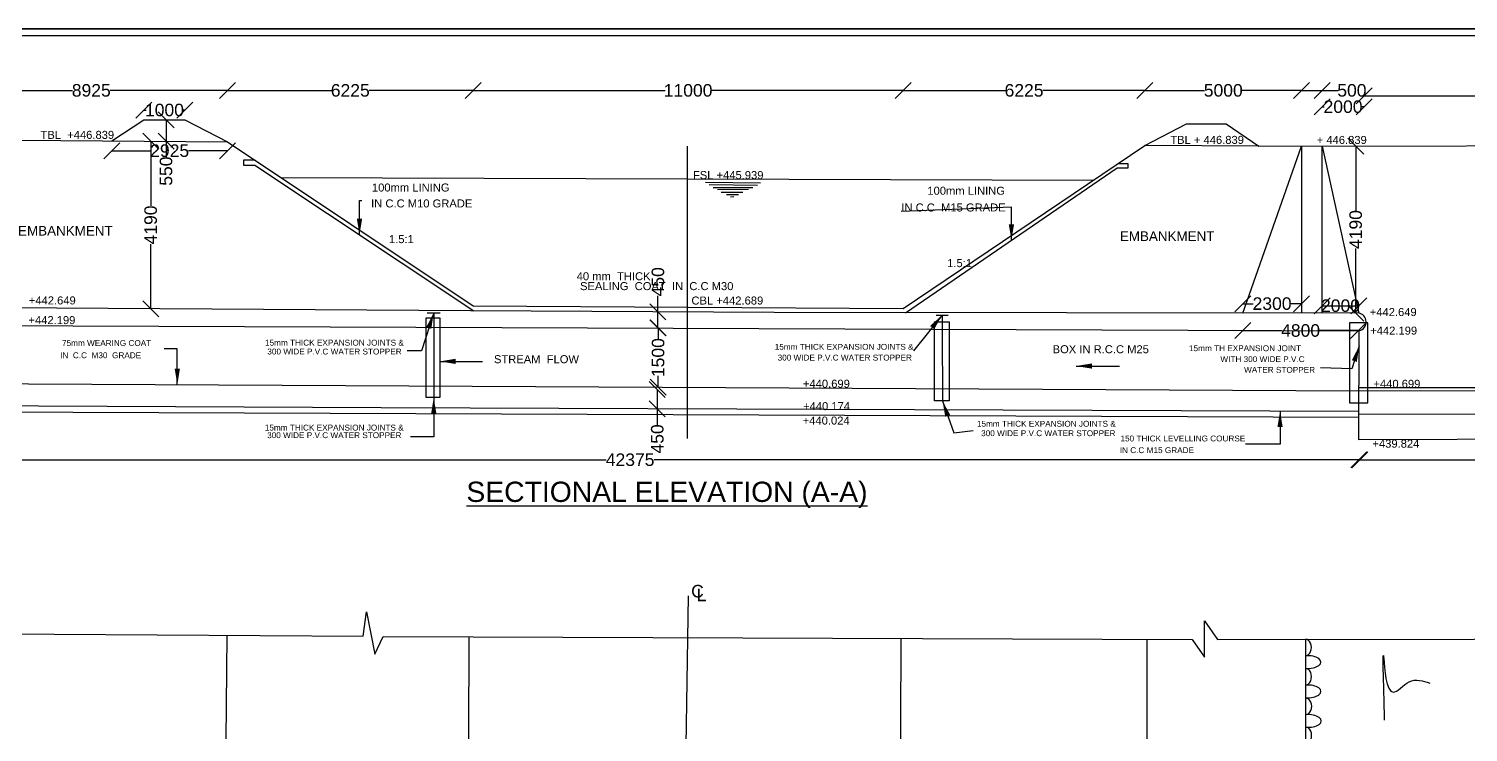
# Model space of a CAD drawing. Header units: millimetres. Extents: x 5757051 to 5765147, y 20977832 to 20981769.
# Drawn here: x 5759091 to 5761790, y 20980451 to 20981769 of the extents above; entities that cross this region are included whole.
import ezdxf

# ---------------------------------------------------------------- set-up
doc = ezdxf.new("R2010")
doc.units = ezdxf.units.MM
doc.header["$MEASUREMENT"] = 0
for name, color, linetype in [('DIMENSIONS', 7, 'Continuous'), ('DRAWING', 2, 'Continuous'), ('TEXT', 7, 'Continuous')]:
    doc.layers.add(name, color=color, linetype=linetype)
doc.styles.get("Standard").update_dxf_attribs({"font": 'arial.ttf', "height": 23.5})
doc.dimstyles.get("Standard").update_dxf_attribs({"dimtxt": 23.5, "dimasz": 30, "dimexe": 0.18, "dimexo": 0.0625, "dimgap": 0.09, "dimtad": 0, "dimdec": 0, "dimzin": 0, "dimdsep": 46, "dimtxsty": 'Standard', "dimblk": 'OBLIQUE', "dimcen": 0.09, "dimse1": 1, "dimse2": 1, "dimadec": 0, "dimazin": 0, "dimtfac": 1, "dimtdec": 0, "dimtofl": 0, "dimtmove": 0, "dimatfit": 3, "dimfxl": 1, "dimtolj": 1, "dimtzin": 0, "dimarcsym": 0})

# ---------------------------------------------------------------- blocks, each defined once
blk = doc.blocks.new('_Oblique')
at = {"color": 0, "linetype": 'ByBlock', "lineweight": -2}
blk.add_line((-0.5, -0.5), (0.5, 0.5), dxfattribs=at)
blk = doc.blocks.new('*D8')
at = {"layer": 'Defpoints', "color": 0, "transparency": 16777216}
for p in [(5759463.3, 20981653.6), (5758952.4, 20981561.1), (5759463.3, 20981557.5)]:
    blk.add_point(p, dxfattribs=at)
at = {"layer": 'DIMENSIONS', "color": 0, "lineweight": -2, "transparency": 16777216}
for p, q in [((5758952.4, 20981653.6), (5759172.6, 20981653.6)), ((5759463.3, 20981653.6), (5759243.1, 20981653.6))]:
    blk.add_line(p, q, dxfattribs=at)
at = {"layer": 'DIMENSIONS', "color": 0, "lineweight": -2, "transparency": 16777216, "xscale": 30, "yscale": 30, "zscale": 30, "rotation": 180}
blk.add_blockref('_Oblique', (5758952.4, 20981653.6), dxfattribs=at)
at = {"layer": 'DIMENSIONS', "color": 0, "lineweight": -2, "transparency": 16777216, "xscale": 30, "yscale": 30, "zscale": 30}
blk.add_blockref('_Oblique', (5759463.3, 20981653.6), dxfattribs=at)
at = {"layer": 'DIMENSIONS', "color": 0, "transparency": 16777216, "insert": (5759207.9, 20981653.6), "char_height": 23.5, "attachment_point": 5}
blk.add_mtext('\\A1;8925', dxfattribs=at)
blk = doc.blocks.new('*D9')
at = {"layer": 'Defpoints', "color": 0, "transparency": 16777216}
for p in [(5759923.8, 20981653.6), (5759463.3, 20981557.5), (5759923.8, 20981249.6)]:
    blk.add_point(p, dxfattribs=at)
at = {"layer": 'DIMENSIONS', "color": 0, "lineweight": -2, "transparency": 16777216}
for p, q in [((5759463.3, 20981653.6), (5759658.2, 20981653.6)), ((5759923.8, 20981653.6), (5759728.9, 20981653.6))]:
    blk.add_line(p, q, dxfattribs=at)
at = {"layer": 'DIMENSIONS', "color": 0, "lineweight": -2, "transparency": 16777216, "xscale": 30, "yscale": 30, "zscale": 30, "rotation": 180}
blk.add_blockref('_Oblique', (5759463.3, 20981653.6), dxfattribs=at)
at = {"layer": 'DIMENSIONS', "color": 0, "lineweight": -2, "transparency": 16777216, "xscale": 30, "yscale": 30, "zscale": 30}
blk.add_blockref('_Oblique', (5759923.8, 20981653.6), dxfattribs=at)
at = {"layer": 'DIMENSIONS', "color": 0, "transparency": 16777216, "insert": (5759693.5, 20981653.6), "char_height": 23.5, "attachment_point": 5}
blk.add_mtext('\\A1;6225', dxfattribs=at)
blk = doc.blocks.new('*D10')
at = {"layer": 'Defpoints', "color": 0, "transparency": 16777216}
for p in [(5760730.1, 20981653.6), (5759923.8, 20981249.6), (5760730.1, 20981245)]:
    blk.add_point(p, dxfattribs=at)
at = {"layer": 'DIMENSIONS', "color": 0, "lineweight": -2, "transparency": 16777216}
for p, q in [((5759923.8, 20981653.6), (5760283.8, 20981653.6)), ((5760730.1, 20981653.6), (5760370.1, 20981653.6))]:
    blk.add_line(p, q, dxfattribs=at)
at = {"layer": 'DIMENSIONS', "color": 0, "lineweight": -2, "transparency": 16777216, "xscale": 30, "yscale": 30, "zscale": 30, "rotation": 180}
blk.add_blockref('_Oblique', (5759923.8, 20981653.6), dxfattribs=at)
at = {"layer": 'DIMENSIONS', "color": 0, "lineweight": -2, "transparency": 16777216, "xscale": 30, "yscale": 30, "zscale": 30}
blk.add_blockref('_Oblique', (5760730.1, 20981653.6), dxfattribs=at)
at = {"layer": 'DIMENSIONS', "color": 0, "transparency": 16777216, "insert": (5760326.9, 20981653.6), "char_height": 23.5, "attachment_point": 5}
blk.add_mtext('\\A1;11000', dxfattribs=at)
blk = doc.blocks.new('*D11')
at = {"layer": 'Defpoints', "color": 0, "transparency": 16777216}
for p in [(5761183.5, 20981653.6), (5761183.5, 20981550.3), (5760730.1, 20981245)]:
    blk.add_point(p, dxfattribs=at)
at = {"layer": 'DIMENSIONS', "color": 0, "lineweight": -2, "transparency": 16777216}
for p, q in [((5760730.1, 20981653.6), (5760921.4, 20981653.6)), ((5761183.5, 20981653.6), (5760992.1, 20981653.6))]:
    blk.add_line(p, q, dxfattribs=at)
at = {"layer": 'DIMENSIONS', "color": 0, "lineweight": -2, "transparency": 16777216, "xscale": 30, "yscale": 30, "zscale": 30, "rotation": 180}
blk.add_blockref('_Oblique', (5760730.1, 20981653.6), dxfattribs=at)
at = {"layer": 'DIMENSIONS', "color": 0, "lineweight": -2, "transparency": 16777216, "xscale": 30, "yscale": 30, "zscale": 30}
blk.add_blockref('_Oblique', (5761183.5, 20981653.6), dxfattribs=at)
at = {"layer": 'DIMENSIONS', "color": 0, "transparency": 16777216, "insert": (5760956.8, 20981653.6), "char_height": 23.5, "attachment_point": 5}
blk.add_mtext('\\A1;6225', dxfattribs=at)
blk = doc.blocks.new('*D12')
at = {"layer": 'Defpoints', "color": 0, "transparency": 16777216}
for p in [(5761477.1, 20981653.6), (5761183.5, 20981550.3), (5761477.1, 20981549.2)]:
    blk.add_point(p, dxfattribs=at)
at = {"layer": 'DIMENSIONS', "color": 0, "lineweight": -2, "transparency": 16777216}
for p, q in [((5761183.5, 20981653.6), (5761295.1, 20981653.6)), ((5761477.1, 20981653.6), (5761365.4, 20981653.6))]:
    blk.add_line(p, q, dxfattribs=at)
at = {"layer": 'DIMENSIONS', "color": 0, "lineweight": -2, "transparency": 16777216, "xscale": 30, "yscale": 30, "zscale": 30, "rotation": 180}
blk.add_blockref('_Oblique', (5761183.5, 20981653.6), dxfattribs=at)
at = {"layer": 'DIMENSIONS', "color": 0, "lineweight": -2, "transparency": 16777216, "xscale": 30, "yscale": 30, "zscale": 30}
blk.add_blockref('_Oblique', (5761477.1, 20981653.6), dxfattribs=at)
at = {"layer": 'DIMENSIONS', "color": 0, "transparency": 16777216, "insert": (5761330.3, 20981653.6), "char_height": 23.5, "attachment_point": 5}
blk.add_mtext('\\A1;5000', dxfattribs=at)
blk = doc.blocks.new('*D13')
at = {"layer": 'Defpoints', "color": 0, "transparency": 16777216}
for p in [(5761515.5, 20981653.6), (5761477.3, 20981550), (5761515.5, 20981549.3)]:
    blk.add_point(p, dxfattribs=at)
at = {"layer": 'DIMENSIONS', "color": 0, "lineweight": -2, "transparency": 16777216}
for p, q in [((5761477.3, 20981653.6), (5761515.5, 20981653.6)), ((5761515.5, 20981653.6), (5761545.5, 20981653.6))]:
    blk.add_line(p, q, dxfattribs=at)
at = {"layer": 'DIMENSIONS', "color": 0, "lineweight": -2, "transparency": 16777216, "xscale": 30, "yscale": 30, "zscale": 30, "rotation": 180}
blk.add_blockref('_Oblique', (5761477.3, 20981653.6), dxfattribs=at)
at = {"layer": 'DIMENSIONS', "color": 0, "lineweight": -2, "transparency": 16777216, "xscale": 30, "yscale": 30, "zscale": 30}
blk.add_blockref('_Oblique', (5761515.5, 20981653.6), dxfattribs=at)
at = {"layer": 'DIMENSIONS', "color": 0, "transparency": 16777216, "insert": (5761571.5, 20981653.6), "char_height": 23.5, "attachment_point": 5}
blk.add_mtext('\\A1;500', dxfattribs=at)
blk = doc.blocks.new('*D14')
at = {"layer": 'Defpoints', "color": 0, "transparency": 16777216}
for p in [(5761594.3, 20981623), (5761515.5, 20981549.3), (5761594.3, 20981549.4)]:
    blk.add_point(p, dxfattribs=at)
at = {"layer": 'DIMENSIONS', "color": 0, "lineweight": -2, "transparency": 16777216}
for p, q in [((5761515.5, 20981623), (5761519.6, 20981623)), ((5761594.3, 20981623), (5761590.3, 20981623))]:
    blk.add_line(p, q, dxfattribs=at)
at = {"layer": 'DIMENSIONS', "color": 0, "lineweight": -2, "transparency": 16777216, "xscale": 30, "yscale": 30, "zscale": 30, "rotation": 180}
blk.add_blockref('_Oblique', (5761515.5, 20981623), dxfattribs=at)
at = {"layer": 'DIMENSIONS', "color": 0, "lineweight": -2, "transparency": 16777216, "xscale": 30, "yscale": 30, "zscale": 30}
blk.add_blockref('_Oblique', (5761594.3, 20981623), dxfattribs=at)
at = {"layer": 'DIMENSIONS', "color": 0, "transparency": 16777216, "insert": (5761554.9, 20981623), "char_height": 23.5, "attachment_point": 5}
blk.add_mtext('\\A1;2000', dxfattribs=at)
blk = doc.blocks.new('*D15')
at = {"layer": 'Defpoints', "color": 0, "transparency": 16777216}
for p in [(5762844.2, 20981643.3), (5761594.3, 20981549.4), (5762844.2, 20981551.4)]:
    blk.add_point(p, dxfattribs=at)
at = {"layer": 'DIMENSIONS', "color": 0, "lineweight": -2, "transparency": 16777216}
for p, q in [((5761594.3, 20981643.3), (5762184.1, 20981643.3)), ((5762844.2, 20981643.3), (5762254.4, 20981643.3))]:
    blk.add_line(p, q, dxfattribs=at)
at = {"layer": 'DIMENSIONS', "color": 0, "lineweight": -2, "transparency": 16777216, "xscale": 30, "yscale": 30, "zscale": 30, "rotation": 180}
blk.add_blockref('_Oblique', (5761594.3, 20981643.3), dxfattribs=at)
at = {"layer": 'DIMENSIONS', "color": 0, "lineweight": -2, "transparency": 16777216, "xscale": 30, "yscale": 30, "zscale": 30}
blk.add_blockref('_Oblique', (5762844.2, 20981643.3), dxfattribs=at)
at = {"layer": 'DIMENSIONS', "color": 0, "transparency": 16777216, "insert": (5762219.2, 20981643.3), "char_height": 23.5, "attachment_point": 5}
blk.add_mtext('\\A1;9600', dxfattribs=at)
blk = doc.blocks.new('*D22')
at = {"layer": 'Defpoints', "color": 0, "transparency": 16777216}
for p in [(5758851.7, 20981051.6), (5761584.6, 20980999), (5761584.6, 20980961.3)]:
    blk.add_point(p, dxfattribs=at)
at = {"layer": 'DIMENSIONS', "color": 0, "lineweight": -2, "transparency": 16777216}
for p, q in [((5758851.7, 20980961.3), (5760173.3, 20980961.3)), ((5761584.6, 20980961.3), (5760263, 20980961.3))]:
    blk.add_line(p, q, dxfattribs=at)
at = {"layer": 'DIMENSIONS', "color": 0, "lineweight": -2, "transparency": 16777216, "xscale": 30, "yscale": 30, "zscale": 30, "rotation": 180}
blk.add_blockref('_Oblique', (5758851.7, 20980961.3), dxfattribs=at)
at = {"layer": 'DIMENSIONS', "color": 0, "lineweight": -2, "transparency": 16777216, "xscale": 30, "yscale": 30, "zscale": 30}
blk.add_blockref('_Oblique', (5761584.6, 20980961.3), dxfattribs=at)
at = {"layer": 'DIMENSIONS', "color": 0, "transparency": 16777216, "insert": (5760218.2, 20980961.3), "char_height": 23.5, "attachment_point": 5}
blk.add_mtext('\\A1;42375', dxfattribs=at)
blk = doc.blocks.new('*D23')
at = {"layer": 'Defpoints', "color": 0, "transparency": 16777216}
for p in [(5761586.3, 20980999), (5762564.9, 20980999), (5762564.9, 20980961.3)]:
    blk.add_point(p, dxfattribs=at)
at = {"layer": 'DIMENSIONS', "color": 0, "lineweight": -2, "transparency": 16777216}
for p, q in [((5761586.3, 20980961.3), (5762040.5, 20980961.3)), ((5762564.9, 20980961.3), (5762110.6, 20980961.3))]:
    blk.add_line(p, q, dxfattribs=at)
at = {"layer": 'DIMENSIONS', "color": 0, "lineweight": -2, "transparency": 16777216, "xscale": 30, "yscale": 30, "zscale": 30, "rotation": 180}
blk.add_blockref('_Oblique', (5761586.3, 20980961.3), dxfattribs=at)
at = {"layer": 'DIMENSIONS', "color": 0, "lineweight": -2, "transparency": 16777216, "xscale": 30, "yscale": 30, "zscale": 30}
blk.add_blockref('_Oblique', (5762564.9, 20980961.3), dxfattribs=at)
at = {"layer": 'DIMENSIONS', "color": 0, "transparency": 16777216, "insert": (5762075.6, 20980961.3), "char_height": 23.5, "attachment_point": 5}
blk.add_mtext('\\A1;7200', dxfattribs=at)
blk = doc.blocks.new('*D30')
at = {"layer": 'Defpoints', "color": 0, "transparency": 16777216}
for p in [(5760270, 20981238.4), (5760269.8, 20981208.4), (5760270.4, 20981208.4)]:
    blk.add_point(p, dxfattribs=at)
at = {"layer": 'DIMENSIONS', "color": 0, "lineweight": -2, "transparency": 16777216}
for p, q in [((5760270.4, 20981238.4), (5760270.4, 20981268.4)), ((5760270.4, 20981208.4), (5760270.4, 20981238.4))]:
    blk.add_line(p, q, dxfattribs=at)
at = {"layer": 'DIMENSIONS', "color": 0, "lineweight": -2, "transparency": 16777216, "xscale": 30, "yscale": 30, "zscale": 30}
for p, rotation in [((5760270.4, 20981238.4), 90), ((5760270.4, 20981208.4), 270)]:
    blk.add_blockref('_Oblique', p, dxfattribs=dict(at, rotation=rotation))
at = {"layer": 'DIMENSIONS', "color": 0, "transparency": 16777216, "insert": (5760270.4, 20981294.9), "char_height": 23.5, "attachment_point": 5, "rotation": 90}
blk.add_mtext('\\A1;450', dxfattribs=at)
blk = doc.blocks.new('*D31')
at = {"layer": 'Defpoints', "color": 0, "transparency": 16777216}
for p in [(5760269.8, 20981208.4), (5760269.3, 20981097.2), (5760270.7, 20981097.2)]:
    blk.add_point(p, dxfattribs=at)
at = {"layer": 'DIMENSIONS', "color": 0, "lineweight": -2, "transparency": 16777216}
for p, q in [((5760270.7, 20981208.4), (5760270.7, 20981186.8)), ((5760270.7, 20981097.2), (5760270.7, 20981118.8))]:
    blk.add_line(p, q, dxfattribs=at)
at = {"layer": 'DIMENSIONS', "color": 0, "lineweight": -2, "transparency": 16777216, "xscale": 30, "yscale": 30, "zscale": 30}
for p, rotation in [((5760270.7, 20981208.4), 90), ((5760270.7, 20981097.2), 270)]:
    blk.add_blockref('_Oblique', p, dxfattribs=dict(at, rotation=rotation))
at = {"layer": 'DIMENSIONS', "color": 0, "transparency": 16777216, "insert": (5760270.7, 20981152.8), "char_height": 23.5, "attachment_point": 5, "rotation": 90}
blk.add_mtext('\\A1;1500', dxfattribs=at)
blk = doc.blocks.new('*D32')
at = {"layer": 'Defpoints', "color": 0, "transparency": 16777216}
for p in [(5760274.9, 20981093.1), (5760269.2, 20981056.9), (5760274.7, 20981056.9)]:
    blk.add_point(p, dxfattribs=at)
at = {"layer": 'DIMENSIONS', "color": 0, "lineweight": -2, "transparency": 16777216}
for p, q in [((5760269.2, 20981093.1), (5760269.2, 20981056.9)), ((5760269.2, 20981056.9), (5760269.2, 20981026.9))]:
    blk.add_line(p, q, dxfattribs=at)
at = {"layer": 'DIMENSIONS', "color": 0, "lineweight": -2, "transparency": 16777216, "xscale": 30, "yscale": 30, "zscale": 30}
for p, rotation in [((5760269.2, 20981093.1), 90), ((5760269.2, 20981056.9), 270)]:
    blk.add_blockref('_Oblique', p, dxfattribs=dict(at, rotation=rotation))
at = {"layer": 'DIMENSIONS', "color": 0, "transparency": 16777216, "insert": (5760269.2, 20981000.4), "char_height": 23.5, "attachment_point": 5, "rotation": 90}
blk.add_mtext('\\A1;450', dxfattribs=at)
blk = doc.blocks.new('*D33')
at = {"layer": 'Defpoints', "color": 0, "transparency": 16777216}
for p in [(5761476.8, 20981253.9), (5761366.8, 20981236.4), (5761476.8, 20981236.4)]:
    blk.add_point(p, dxfattribs=at)
at = {"layer": 'DIMENSIONS', "color": 0, "lineweight": -2, "transparency": 16777216}
for p, q in [((5761366.8, 20981253.9), (5761386.5, 20981253.9)), ((5761476.8, 20981253.9), (5761457.2, 20981253.9))]:
    blk.add_line(p, q, dxfattribs=at)
at = {"layer": 'DIMENSIONS', "color": 0, "lineweight": -2, "transparency": 16777216, "xscale": 30, "yscale": 30, "zscale": 30, "rotation": 180}
blk.add_blockref('_Oblique', (5761366.8, 20981253.9), dxfattribs=at)
at = {"layer": 'DIMENSIONS', "color": 0, "lineweight": -2, "transparency": 16777216, "xscale": 30, "yscale": 30, "zscale": 30}
blk.add_blockref('_Oblique', (5761476.8, 20981253.9), dxfattribs=at)
at = {"layer": 'DIMENSIONS', "color": 0, "transparency": 16777216, "insert": (5761421.8, 20981253.9), "char_height": 23.5, "attachment_point": 5}
blk.add_mtext('\\A1;2300', dxfattribs=at)
blk = doc.blocks.new('*D34')
at = {"layer": 'Defpoints', "color": 0, "transparency": 16777216}
for p in [(5761584.2, 20981250), (5761516, 20981236.3), (5761584.2, 20981236.3)]:
    blk.add_point(p, dxfattribs=at)
at = {"layer": 'DIMENSIONS', "color": 0, "lineweight": -2, "transparency": 16777216}
blk.add_line((5761516, 20981250), (5761584.2, 20981250), dxfattribs=at)
at = {"layer": 'DIMENSIONS', "color": 0, "lineweight": -2, "transparency": 16777216, "xscale": 30, "yscale": 30, "zscale": 30, "rotation": 180}
blk.add_blockref('_Oblique', (5761516, 20981250), dxfattribs=at)
at = {"layer": 'DIMENSIONS', "color": 0, "lineweight": -2, "transparency": 16777216, "xscale": 30, "yscale": 30, "zscale": 30}
blk.add_blockref('_Oblique', (5761584.2, 20981250), dxfattribs=at)
at = {"layer": 'DIMENSIONS', "color": 0, "transparency": 16777216, "insert": (5761550.1, 20981250), "char_height": 23.5, "attachment_point": 5}
blk.add_mtext('\\A1;2000', dxfattribs=at)
blk = doc.blocks.new('*D35')
at = {"layer": 'Defpoints', "color": 0, "transparency": 16777216}
for p in [(5761366.8, 20981236.4), (5761583.8, 20981238), (5761583.8, 20981203.5)]:
    blk.add_point(p, dxfattribs=at)
at = {"layer": 'DIMENSIONS', "color": 0, "lineweight": -2, "transparency": 16777216}
for p, q in [((5761366.8, 20981203.5), (5761439.7, 20981203.5)), ((5761583.8, 20981203.5), (5761510.9, 20981203.5))]:
    blk.add_line(p, q, dxfattribs=at)
at = {"layer": 'DIMENSIONS', "color": 0, "lineweight": -2, "transparency": 16777216, "xscale": 30, "yscale": 30, "zscale": 30, "rotation": 180}
blk.add_blockref('_Oblique', (5761366.8, 20981203.5), dxfattribs=at)
at = {"layer": 'DIMENSIONS', "color": 0, "lineweight": -2, "transparency": 16777216, "xscale": 30, "yscale": 30, "zscale": 30}
blk.add_blockref('_Oblique', (5761583.8, 20981203.5), dxfattribs=at)
at = {"layer": 'DIMENSIONS', "color": 0, "transparency": 16777216, "insert": (5761475.3, 20981203.5), "char_height": 23.5, "attachment_point": 5}
blk.add_mtext('\\A1;4800', dxfattribs=at)
blk = doc.blocks.new('*D94')
at = {"layer": 'Defpoints', "color": 0, "transparency": 16777216}
for p in [(5759313.4, 20981558.5), (5759319.3, 20981244.2), (5759332.7, 20981244.2)]:
    blk.add_point(p, dxfattribs=at)
at = {"layer": 'DIMENSIONS', "color": 0, "lineweight": -2, "transparency": 16777216}
for p, q in [((5759319.3, 20981558.5), (5759319.3, 20981437)), ((5759319.3, 20981244.2), (5759319.3, 20981365.7))]:
    blk.add_line(p, q, dxfattribs=at)
at = {"layer": 'DIMENSIONS', "color": 0, "lineweight": -2, "transparency": 16777216, "xscale": 30, "yscale": 30, "zscale": 30}
for p, rotation in [((5759319.3, 20981558.5), 90), ((5759319.3, 20981244.2), 270)]:
    blk.add_blockref('_Oblique', p, dxfattribs=dict(at, rotation=rotation))
at = {"layer": 'DIMENSIONS', "color": 0, "transparency": 16777216, "insert": (5759319.3, 20981401.4), "char_height": 23.5, "attachment_point": 5, "rotation": 90}
blk.add_mtext('\\A1;4190', dxfattribs=at)
blk = doc.blocks.new('*D95')
at = {"layer": 'Defpoints', "color": 0, "transparency": 16777216}
for p in [(5759383.6, 20981616.8), (5759306.5, 20981598.2), (5759383.6, 20981598.2)]:
    blk.add_point(p, dxfattribs=at)
at = {"layer": 'DIMENSIONS', "color": 0, "lineweight": -2, "transparency": 16777216}
for p, q in [((5759306.5, 20981616.8), (5759311, 20981616.8)), ((5759383.6, 20981616.8), (5759379.1, 20981616.8))]:
    blk.add_line(p, q, dxfattribs=at)
at = {"layer": 'DIMENSIONS', "color": 0, "lineweight": -2, "transparency": 16777216, "xscale": 30, "yscale": 30, "zscale": 30, "rotation": 180}
blk.add_blockref('_Oblique', (5759306.5, 20981616.8), dxfattribs=at)
at = {"layer": 'DIMENSIONS', "color": 0, "lineweight": -2, "transparency": 16777216, "xscale": 30, "yscale": 30, "zscale": 30}
blk.add_blockref('_Oblique', (5759383.6, 20981616.8), dxfattribs=at)
at = {"layer": 'DIMENSIONS', "color": 0, "transparency": 16777216, "insert": (5759345.1, 20981616.8), "char_height": 23.5, "attachment_point": 5}
blk.add_mtext('\\A1;1000', dxfattribs=at)
blk = doc.blocks.new('*D96')
at = {"layer": 'Defpoints', "color": 0, "transparency": 16777216}
for p in [(5759345.1, 20981598.2), (5759344.8, 20981558.3), (5759348.1, 20981558.3)]:
    blk.add_point(p, dxfattribs=at)
at = {"layer": 'DIMENSIONS', "color": 0, "lineweight": -2, "transparency": 16777216}
for p, q in [((5759348.1, 20981598.2), (5759348.1, 20981558.3)), ((5759348.1, 20981558.3), (5759348.1, 20981528.3))]:
    blk.add_line(p, q, dxfattribs=at)
at = {"layer": 'DIMENSIONS', "color": 0, "lineweight": -2, "transparency": 16777216, "xscale": 30, "yscale": 30, "zscale": 30}
for p, rotation in [((5759348.1, 20981598.2), 90), ((5759348.1, 20981558.3), 270)]:
    blk.add_blockref('_Oblique', p, dxfattribs=dict(at, rotation=rotation))
at = {"layer": 'DIMENSIONS', "color": 0, "transparency": 16777216, "insert": (5759348.1, 20981502.3), "char_height": 23.5, "attachment_point": 5, "rotation": 90}
blk.add_mtext('\\A1;550', dxfattribs=at)
blk = doc.blocks.new('*D97')
at = {"layer": 'Defpoints', "color": 0, "transparency": 16777216}
for p in [(5759246.6, 20981559), (5759463.3, 20981557.5), (5759463.3, 20981540.6)]:
    blk.add_point(p, dxfattribs=at)
at = {"layer": 'DIMENSIONS', "color": 0, "lineweight": -2, "transparency": 16777216}
for p, q in [((5759246.6, 20981540.6), (5759319.5, 20981540.6)), ((5759463.3, 20981540.6), (5759390.4, 20981540.6))]:
    blk.add_line(p, q, dxfattribs=at)
at = {"layer": 'DIMENSIONS', "color": 0, "lineweight": -2, "transparency": 16777216, "xscale": 30, "yscale": 30, "zscale": 30, "rotation": 180}
blk.add_blockref('_Oblique', (5759246.6, 20981540.6), dxfattribs=at)
at = {"layer": 'DIMENSIONS', "color": 0, "lineweight": -2, "transparency": 16777216, "xscale": 30, "yscale": 30, "zscale": 30}
blk.add_blockref('_Oblique', (5759463.3, 20981540.6), dxfattribs=at)
at = {"layer": 'DIMENSIONS', "color": 0, "transparency": 16777216, "insert": (5759354.9, 20981540.6), "char_height": 23.5, "attachment_point": 5}
blk.add_mtext('\\A1;2925', dxfattribs=at)
blk = doc.blocks.new('*D98')
at = {"layer": 'Defpoints', "color": 0, "transparency": 16777216}
for p in [(5761515.5, 20981549.3), (5761515.3, 20981236.3), (5761578.6, 20981236.3)]:
    blk.add_point(p, dxfattribs=at)
at = {"layer": 'DIMENSIONS', "color": 0, "lineweight": -2, "transparency": 16777216}
for p, q in [((5761578.6, 20981549.3), (5761578.6, 20981428.4)), ((5761578.6, 20981236.3), (5761578.6, 20981357.2))]:
    blk.add_line(p, q, dxfattribs=at)
at = {"layer": 'DIMENSIONS', "color": 0, "lineweight": -2, "transparency": 16777216, "xscale": 30, "yscale": 30, "zscale": 30}
for p, rotation in [((5761578.6, 20981549.3), 90), ((5761578.6, 20981236.3), 270)]:
    blk.add_blockref('_Oblique', p, dxfattribs=dict(at, rotation=rotation))
at = {"layer": 'DIMENSIONS', "color": 0, "transparency": 16777216, "insert": (5761578.6, 20981392.8), "char_height": 23.5, "attachment_point": 5, "rotation": 90}
blk.add_mtext('\\A1;4190', dxfattribs=at)

msp = doc.modelspace()

# ---------------------------------------------------------------- linework, layer by layer
at = {"layer": 'DIMENSIONS', "color": 0}
for points in [[(5765084.7, 20977831.8), (5757050.8, 20977831.8), (5757050.8, 20981769.1), (5765084.7, 20981769.1)], [(5765084.7, 20981769.1), (5757050.8, 20981769.1), (5757050.8, 20981756.5), (5765084.7, 20981756.5)]]:
    msp.add_lwpolyline(points, close=True, dxfattribs=at)
at = {"layer": 'DRAWING', "color": 0}
for points in [[(5758916, 20981561.4), (5759463.3, 20981557.5), (5759923.8, 20981249.6), (5760730.1, 20981245), (5761183.5, 20981550.3), (5761261.5, 20981591.1), (5761336, 20981591.1), (5761396.9, 20981549.1), (5762953.4, 20981551.6), (5763408, 20981550.6), (5763614.5, 20981306.9), (5762844.6, 20981307.2), (5762844.2, 20981551.4)], [(5759246.6, 20981559), (5759306.5, 20981598.2), (5759383.6, 20981598.2), (5759463.3, 20981557.5)], [(5761584.2, 20981236.3), (5760488.4, 20981237.1), (5759918.9, 20981240.5), (5758851, 20981247.2), (5758916, 20981561.4), (5757557.9, 20981569.8), (5757205.7, 20981116.2), (5757205.7, 20981173.1)], [(5760325.2, 20981549.2), (5760325.2, 20981001.3)], [(5761396.9, 20981549.1), (5761183.5, 20981550.3)], [(5761366.8, 20981236.4), (5761477.1, 20981549.2)], [(5761477.1, 20981549.2), (5761476.8, 20981236.4)], [(5761516, 20981236.3), (5761515.5, 20981549.3), (5761584.2, 20981236.3)], [(5761585, 20981097), (5762554.3, 20981096.8), (5762786.4, 20981551.3)], [(5759514.9, 20981522.9), (5759493.1, 20981522.9), (5759493.1, 20981513.4), (5759514.3, 20981513.4), (5759925.4, 20981240.5)], [(5760734.6, 20981236.9), (5761131.5, 20981508.2), (5761151.7, 20981508.2), (5761151.7, 20981516.1), (5761132.7, 20981516.2)], [(5759563.4, 20981490.6), (5761087.4, 20981485.6)], [(5760359.8, 20981481.8), (5760462.9, 20981480.6)], [(5760457.1, 20981475.6), (5760366.2, 20981476.5)], [(5760373.7, 20981471.9), (5760448.4, 20981471.8)], [(5760440, 20981467.6), (5760382.3, 20981467.1)], [(5760388.6, 20981462.8), (5760429.6, 20981463.1)], [(5760421.7, 20981457.9), (5760399.2, 20981457.8)], [(5760412.7, 20981454.1), (5760406.1, 20981453.5)], [(5762844.6, 20981307.2), (5762847.7, 20981090.8), (5762877.2, 20981090.8), (5762877.2, 20981003.2), (5761584.6, 20980999), (5761585.4, 20981203.3)], [(5759837.9, 20981236.8), (5759862.2, 20981236.9)], [(5759850, 20981236.9), (5759850, 20981077.9)], [(5760792, 20981232.6), (5760814.4, 20981232.5)], [(5760803.2, 20981232.5), (5760803.3, 20981203.3)], [(5757168.9, 20981116.5), (5758308.4, 20981108.5), (5758851.5, 20981107.9), (5758851.5, 20981213.8), (5761585.4, 20981203.3)], [(5760803.3, 20981203.3), (5760803.8, 20981071.9)], [(5758851.8, 20981104.7), (5761585, 20981090.3)], [(5762564.9, 20981090), (5761585, 20981090.3)], [(5761584.8, 20981052), (5759751.7, 20981058.9), (5758851.7, 20981063.1)], [(5758851.7, 20981060.5), (5758851.7, 20981051.6), (5761584.8, 20981041.1)], [(5762877.2, 20981047), (5761584.8, 20981046)], [(5760327.2, 20980706.6), (5760297.8, 20978818.5)], [(5757206.5, 20980646.9), (5759717.7, 20980630.4), (5759723.9, 20980676.1), (5759739.8, 20980597.2), (5759755.2, 20980630.2), (5761271.9, 20980624.7), (5761294.9, 20980591.5), (5761294.9, 20980659.3), (5761319.6, 20980624.5), (5762762.9, 20980626.1)], [(5759461.9, 20980632.1), (5759451.4, 20979521.3)], [(5759912.5, 20979509.2), (5759916.5, 20980629.6)], [(5760722.2, 20979487.9), (5760726.3, 20980626.7)], [(5761186.8, 20980625), (5761186.1, 20979475.7)], [(5762538.9, 20980120.6), (5761485.6, 20980113.2), (5761485, 20980624.7)]]:
    msp.add_lwpolyline(points, dxfattribs=at)
for points in [[(5759835.9, 20981227.3), (5759861.4, 20981227.3), (5759861.4, 20981077.9), (5759835.9, 20981077.9)], [(5760788.9, 20981219.9), (5760816.2, 20981219.9), (5760816.2, 20981071.9), (5760788.9, 20981071.9)], [(5761566.8, 20981068), (5761601.6, 20981068), (5761601.6, 20981217.9), (5761566.8, 20981217.9)]]:
    msp.add_lwpolyline(points, close=True, dxfattribs=at)
msp.add_arc((5761581.3, 20981219.7), 16.9, 284.1987, 79.9643, dxfattribs=at)
for centre, major_axis, ratio, start_param, end_param in [((5761484.7, 20980609.4), (0.3, 15.3), 0.707444, 3.17349, 6.316594), ((5761488.6, 20980582.1), (24.7, 0), 0.481449, 4.556976, 8.01092), ((5761484.9, 20980554.5), (0.3, 15.3), 0.707444, 3.159991, 6.330093), ((5761488.8, 20980527.2), (24.7, 0), 0.481449, 4.550979, 8.016917), ((5761485.4, 20980499.1), (0.3, 15.3), 0.707444, 3.124578, 6.365506), ((5761489.3, 20980471.8), (24.7, 0), 0.481449, 4.535226, 8.032669), ((5761485.2, 20980444.7), (0.3, 15.3), 0.707444, 3.154112, 6.335972)]:
    msp.add_ellipse(centre, major_axis=major_axis, ratio=ratio, start_param=start_param, end_param=end_param, dxfattribs=at)
msp.add_spline([(5761632.8, 20980473), (5761631.2, 20980588.4), (5761648.9, 20980525.6), (5761679.1, 20980545.3), (5761717.6, 20980542.6)], degree=3, dxfattribs=at)

# ---------------------------------------------------------------- texts
at = {"layer": 'TEXT', "color": 0}
for s, height, p in [('TBL  +446.839', 15, (5759112.7, 20981562.8)), ('TBL + 446.839', 15, (5761231, 20981553.4)), ('+ 446.839', 15, (5761505.6, 20981553.3)), ('FSL +445.939', 15, (5760336, 20981487.4)), ('100mm LINING', 15, (5759734.1, 20981464.1)), ('100mm LINING', 15, (5760775.5, 20981458.1)), ('IN C.C M10 GRADE', 15, (5759732.6, 20981434.3)), ('IN C.C  M15 GRADE', 15, (5760726.7, 20981426.7)), ('EMBANKMENT', 18, (5759070.6, 20981381.5)), ('EMBANKMENT', 18, (5761136.4, 20981371.4)), ('1.5:1', 15, (5759766, 20981367.4)), ('1.5:1', 15, (5760812.6, 20981322.4)), ('40 mm  THICK', 15, (5760118, 20981297.8)), ('SEALING  COAT  IN  C.C M30', 15, (5760124.3, 20981279.3)), ('+442.649', 15, (5759090.8, 20981252.5)), ('CBL +442.689', 15, (5760333.2, 20981252.3)), ('+442.199', 15, (5759090.1, 20981215.6)), ('+442.649', 15, (5761605, 20981230.7)), ('+442.199', 15, (5761605.8, 20981195.9)), ('75mm WEARING COAT', 11, (5759153, 20981174.6)), ('15mm THICK EXPANSION JOINTS &', 11, (5759533.6, 20981175.3)), ('300 WIDE P.V.C WATER STOPPER', 11, (5759538, 20981158.7)), ('15mm THICK EXPANSION JOINTS &', 11, (5760489.3, 20981167.5)), ('BOX IN R.C.C M25', 15, (5761010.4, 20981161)), ('15mm TH EXPANSION JOINT', 11, (5761266.1, 20981164.9)), ('IN  C.C  M30  GRADE', 11, (5759149.5, 20981151.7)), ('STREAM  FLOW', 15, (5759962.9, 20981142.3)), ('300 WIDE P.V.C WATER STOPPER', 11, (5760494.7, 20981147.3)), ('WITH 300 WIDE P.V.C', 11, (5761324.9, 20981144.4)), ('WATER STOPPER', 11, (5761369.3, 20981124.4)), ('+440.699', 15, (5760542.2, 20981096.4)), ('+440.699', 15, (5761611.9, 20981096.2)), ('+440.174', 15, (5760542.5, 20981054.3)), ('+440.024', 15, (5760541.8, 20981027.3)), ('15mm THICK EXPANSION JOINTS &', 11, (5760868.4, 20981023.3)), ('15mm THICK EXPANSION JOINTS &', 11, (5759533.2, 20981016.1)), ('300 WIDE P.V.C WATER STOPPER', 11, (5759537.6, 20981001.9)), ('300 WIDE P.V.C WATER STOPPER', 11, (5760876.3, 20981005.6)), ('150 THICK LEVELLING COURSE', 11, (5761137.6, 20980995.7)), ('IN C.C M15 GRADE', 11, (5761136.3, 20980973.8)), ('+439.824', 15, (5761610, 20980984)), ('%%USECTIONAL ELEVATION (A-A)', 38, (5759911.2, 20980882.3))]:
    msp.add_text(s, height=height, dxfattribs=at).set_placement(p)
at = {"layer": 'TEXT'}
for s, p in [('C', (5760332.6, 20980703.3)), ('L', (5760343, 20980696.2))]:
    msp.add_text(s, height=23.5, dxfattribs=at).set_placement(p)

# ---------------------------------------------------------------- dimensions: what is measured, and where the dimension line sits
at = {"layer": 'DIMENSIONS', "color": 0}
for base, p1, p2, text, picture, middle in [((5759463.3, 20981653.6), (5758952.4, 20981561.1), (5759463.3, 20981557.5), '8925', '*D8', (5759207.9, 20981653.6)), ((5759923.8, 20981653.6), (5759463.3, 20981557.5), (5759923.8, 20981249.6), '6225', '*D9', (5759693.5, 20981653.6)), ((5760730.1, 20981653.6), (5759923.8, 20981249.6), (5760730.1, 20981245), '11000', '*D10', (5760326.9, 20981653.6)), ((5761183.5, 20981653.6), (5760730.1, 20981245), (5761183.5, 20981550.3), '6225', '*D11', (5760956.8, 20981653.6)), ((5761477.1, 20981653.6), (5761183.5, 20981550.3), (5761477.1, 20981549.2), '5000', '*D12', (5761330.3, 20981653.6)), ((5761515.5, 20981653.6), (5761477.3, 20981550), (5761515.5, 20981549.3), '500', '*D13', (5761571.5, 20981653.6)), ((5762844.2, 20981643.3), (5761594.3, 20981549.4), (5762844.2, 20981551.4), '9600', '*D15', (5762219.2, 20981643.3)), ((5759383.6, 20981616.8), (5759306.5, 20981598.2), (5759383.6, 20981598.2), '1000', '*D95', (5759345.1, 20981616.8)), ((5761594.3, 20981623), (5761515.5, 20981549.3), (5761594.3, 20981549.4), '2000', '*D14', (5761554.9, 20981623)), ((5759463.3, 20981540.6), (5759246.6, 20981559), (5759463.3, 20981557.5), '2925', '*D97', (5759354.9, 20981540.6)), ((5761476.8, 20981253.9), (5761366.8, 20981236.4), (5761476.8, 20981236.4), '2300', '*D33', (5761421.8, 20981253.9)), ((5761583.8, 20981203.5), (5761366.8, 20981236.4), (5761583.8, 20981238), '4800', '*D35', (5761475.3, 20981203.5)), ((5761584.6, 20980961.3), (5758851.7, 20981051.6), (5761584.6, 20980999), '42375', '*D22', (5760218.2, 20980961.3)), ((5762564.9, 20980961.3), (5761586.3, 20980999), (5762564.9, 20980999), '7200', '*D23', (5762075.6, 20980961.3))]:
    dim = msp.add_linear_dim(base=base, p1=p1, p2=p2, text=text, dimstyle='Standard', dxfattribs=at)
    dim.commit()
    dim.dimension.update_dxf_attribs({"geometry": picture, "text_midpoint": middle})
for base, p1, p2, text, picture, middle in [((5759348.1, 20981558.3), (5759345.1, 20981598.2), (5759344.8, 20981558.3), '550', '*D96', (5759348.1, 20981502.3)), ((5759319.3, 20981244.2), (5759313.4, 20981558.5), (5759332.7, 20981244.2), '4190', '*D94', (5759319.3, 20981401.4)), ((5761578.6, 20981236.3), (5761515.5, 20981549.3), (5761515.3, 20981236.3), '4190', '*D98', (5761578.6, 20981392.8)), ((5760270.7, 20981097.2), (5760269.8, 20981208.4), (5760269.3, 20981097.2), '1500', '*D31', (5760270.7, 20981152.8)), ((5760269.2, 20981056.9), (5760274.9, 20981093.1), (5760274.7, 20981056.9), '450', '*D32', (5760269.2, 20981000.4))]:
    dim = msp.add_linear_dim(base=base, p1=p1, p2=p2, angle=90, text=text, dimstyle='Standard', dxfattribs=at)
    dim.commit()
    dim.dimension.update_dxf_attribs({"geometry": picture, "text_midpoint": middle})
dim = msp.add_linear_dim(base=(5760270.4, 20981208.4), p1=(5760270, 20981238.4), p2=(5760269.8, 20981208.4), angle=90, text='450', dimstyle='Standard', dxfattribs=at)
dim.commit()
dim.dimension.update_dxf_attribs({"geometry": '*D30', "text_midpoint": (5760270.4, 20981294.9), "dimtype": 160})
dim = msp.add_linear_dim(base=(5761584.2, 20981250), p1=(5761516, 20981236.3), p2=(5761584.2, 20981236.3), text='2000', dimstyle='Standard', dxfattribs=at)
dim.commit()
dim.dimension.update_dxf_attribs({"geometry": '*D34', "text_midpoint": (5761550.1, 20981250), "dimtype": 160})

# ---------------------------------------------------------------- leaders
for points in [[(5759710.8, 20981383), (5759710.8, 20981447.5), (5759715.4, 20981447.5)], [(5760933.1, 20981372.6), (5760933.1, 20981434.9), (5760726.7, 20981426.7)], [(5759850, 20981236.9), (5759826.8, 20981165.7), (5759800.1, 20981165.7)], [(5760803.2, 20981232.5), (5760749.6, 20981165.3)], [(5759369.2, 20981102), (5759369.2, 20981169.2), (5759344.6, 20981169.2)], [(5761585.3, 20981174.9), (5761571.3, 20981131.5), (5761512.7, 20981133.4)], [(5759861.4, 20981145.7), (5759941.5, 20981145.7)], [(5761054.4, 20981137), (5761135.8, 20981137)], [(5759850, 20981077.9), (5759850, 20981004.5), (5759806.2, 20981004.5)], [(5760803.8, 20981071.9), (5760824.9, 20981012), (5760861.2, 20981016)], [(5761436.8, 20981052.5), (5761436.8, 20980990.5), (5761372.1, 20980990.5)]]:
    msp.add_leader(points, dimstyle='Standard', override={"dimgap": 0.09, "dimtad": 0}, dxfattribs=at)

doc.saveas('drawing.dxf')
